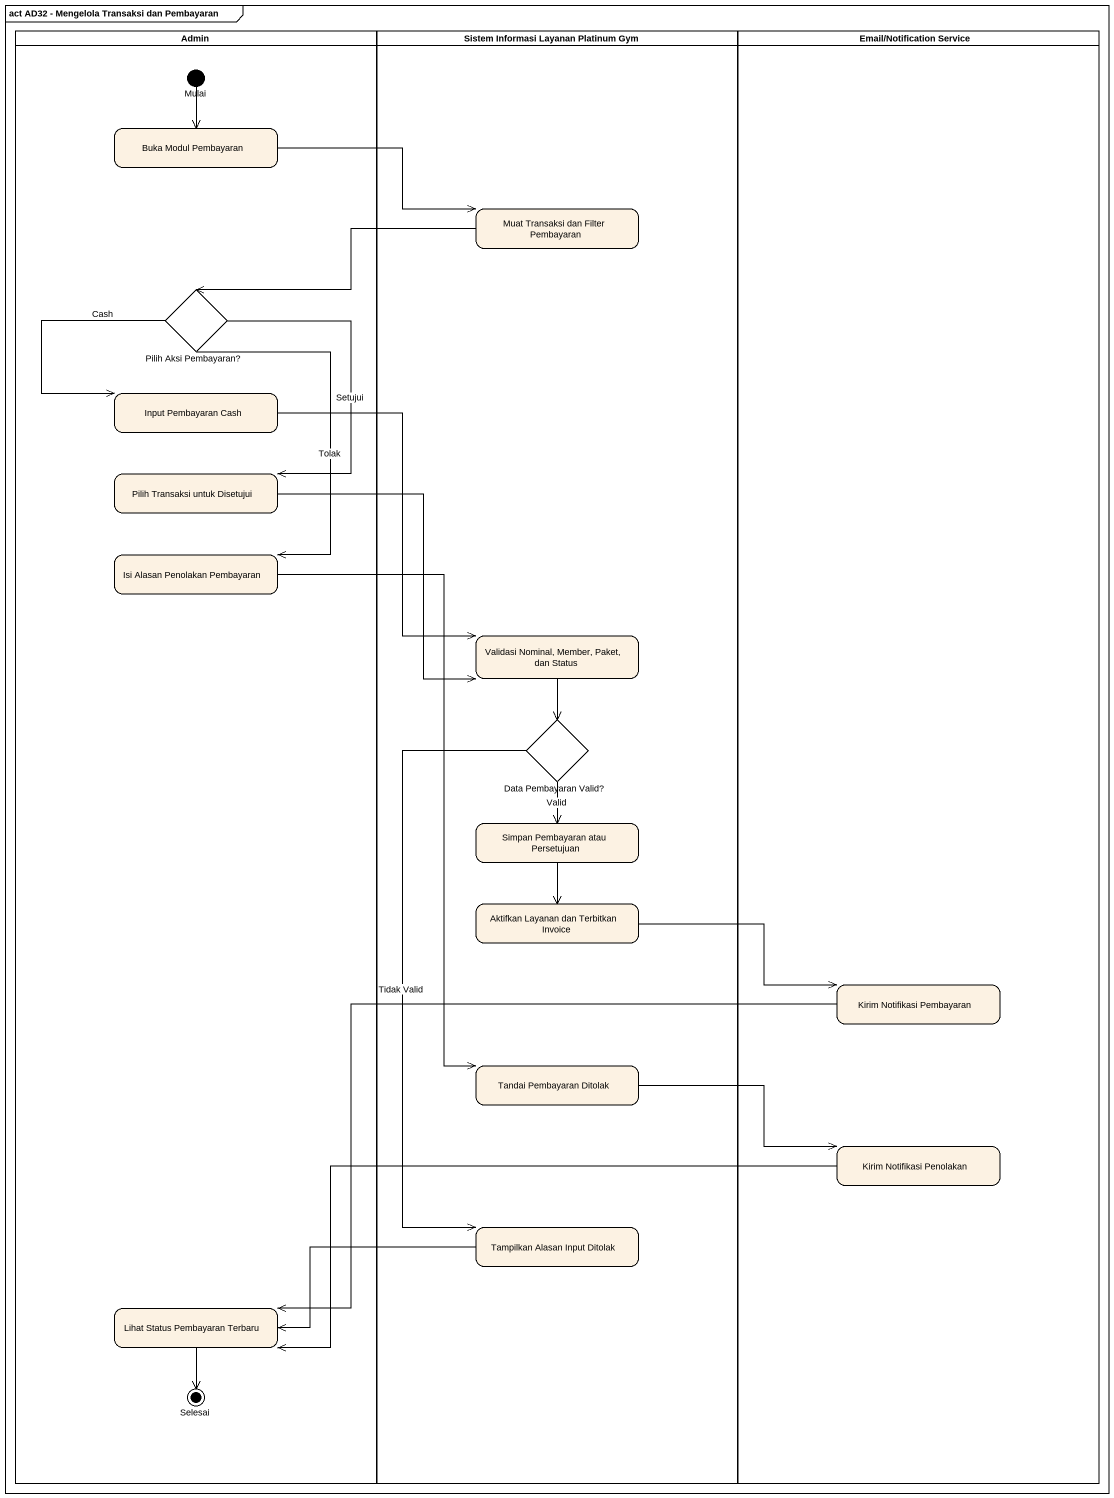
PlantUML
@startuml
mainframe act AD32 - Mengelola Transaksi dan Pembayaran
hide empty description
state Admin <<partition>> {
  state Mulai <<start>>
  state "Buka Modul Pembayaran" as Buka_Modul_Pembayaran
  state "Pilih Aksi Pembayaran?" as Pilih_Aksi_Pembayaran <<choice>>
  state "Input Pembayaran Cash" as Input_Pembayaran_Cash
  state "Pilih Transaksi untuk Disetujui" as Pilih_Transaksi_untuk
  state "Isi Alasan Penolakan Pembayaran" as Isi_Alasan_Penolakan
  state "Lihat Status Pembayaran Terbaru" as Lihat_Status_Pembayaran
  state Selesai <<end>>
}
state "Sistem Informasi Layanan Platinum Gym" as Sistem_Informasi_Layanan <<partition>> {
  state "Muat Transaksi dan Filter Pembayaran" as Muat_Transaksi_dan_Filter
  state "Validasi Nominal, Member, Paket, dan Status" as Validasi_Nominal_Member
  state "Data Pembayaran Valid?" as Data_Pembayaran_Valid <<choice>>
  state "Simpan Pembayaran atau Persetujuan" as Simpan_Pembayaran_atau
  state "Aktifkan Layanan dan Terbitkan Invoice" as Aktifkan_Layanan_dan
  state "Tandai Pembayaran Ditolak" as Tandai_Pembayaran_Ditolak
  state "Tampilkan Alasan Input Ditolak" as Tampilkan_Alasan_Input
}
state "Email/Notification Service" as Email_Notification_Service <<partition>> {
  state "Kirim Notifikasi Pembayaran" as Kirim_Notifikasi_Pembayaran
  state "Kirim Notifikasi Penolakan" as Kirim_Notifikasi_Penolakan
}
Mulai --> Buka_Modul_Pembayaran
Buka_Modul_Pembayaran -right-> Muat_Transaksi_dan_Filter
Muat_Transaksi_dan_Filter -left-> Pilih_Aksi_Pembayaran
Pilih_Aksi_Pembayaran --> Input_Pembayaran_Cash : Cash
Pilih_Aksi_Pembayaran --> Pilih_Transaksi_untuk : Setujui
Pilih_Aksi_Pembayaran --> Isi_Alasan_Penolakan : Tolak
Input_Pembayaran_Cash --> Validasi_Nominal_Member
Pilih_Transaksi_untuk -right-> Validasi_Nominal_Member
Isi_Alasan_Penolakan --> Tandai_Pembayaran_Ditolak
Validasi_Nominal_Member --> Data_Pembayaran_Valid
Data_Pembayaran_Valid --> Simpan_Pembayaran_atau : Valid
Data_Pembayaran_Valid --> Tampilkan_Alasan_Input : Tidak Valid
Simpan_Pembayaran_atau --> Aktifkan_Layanan_dan
Aktifkan_Layanan_dan -right-> Kirim_Notifikasi_Pembayaran
Kirim_Notifikasi_Pembayaran -left-> Lihat_Status_Pembayaran
Tandai_Pembayaran_Ditolak -right-> Kirim_Notifikasi_Penolakan
Kirim_Notifikasi_Penolakan -left-> Lihat_Status_Pembayaran
Tampilkan_Alasan_Input -left-> Lihat_Status_Pembayaran
Lihat_Status_Pembayaran --> Selesai
@enduml
